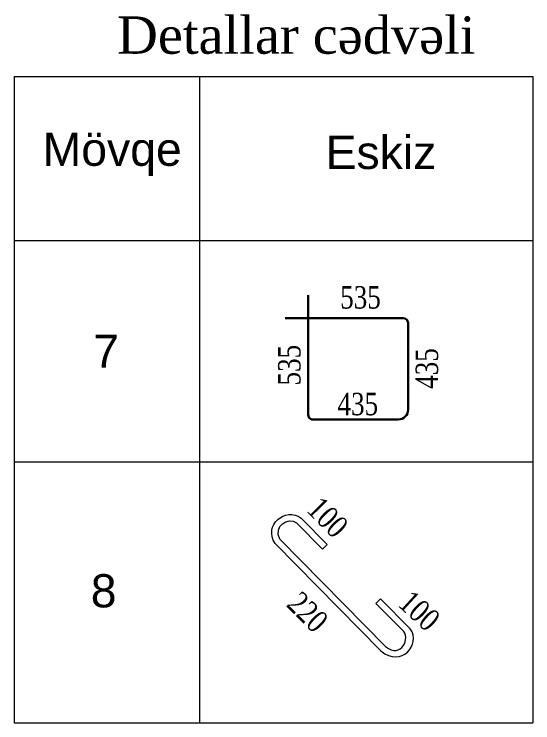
# Model space of a CAD drawing. Header units: millimetres. Extents: x -149347 to 251215, y -2929184 to -2541447.
# Drawn here: x -16292 to -11133, y -2670789 to -2663746 of the extents above; entities that cross this region are included whole.
import ezdxf

# ---------------------------------------------------------------- set-up
doc = ezdxf.new("R2010")
doc.units = ezdxf.units.MM
for name, color, linetype, lineweight in [('(Text)', 7, 'Continuous', 0), ('ARMATUR', 7, 'Continuous', 30), ('cedvel  0.09', 7, 'Continuous', 13), ('Ishare xetleri', 95, 'Continuous', 5)]:
    doc.layers.add(name, color=color, linetype=linetype, lineweight=lineweight)
doc.styles.add('75', font='txt.shx', dxfattribs={"width": 0.8, "height": 75})
doc.styles.add('Arial', font='arial.ttf')
doc.styles.add('Times New  Roman', font='times.ttf')

msp = doc.modelspace()

# ---------------------------------------------------------------- linework, layer by layer
at = {"layer": 'ARMATUR'}
msp.add_lwpolyline([(-12835.29953, -2666765.98048), (-12422.08581, -2666765.98048), (-12401.25162, -2666770.46287), (-12381.38518, -2666786.91353), (-12373.10925, -2666812.97746), (-12373.10925, -2667675.73215, -0.4142135624), (-12471.32353, -2667773.94644), (-13305.54821, -2667773.94644), (-13313.72991, -2667773.94644), (-13330.21073, -2667773.94644), (-13342.41948, -2667768.43693), (-13355.79851, -2667758.52641), (-13364.74769, -2667740.47776), (-13367.50676, -2667724.58716), (-13367.50676, -2666537.40906)], format="xyb", dxfattribs=at)
msp.add_lwpolyline([(-13596.07819, -2666765.98048), (-12431.76286, -2666765.98048)], dxfattribs=at)
msp.add_lwpolyline([(-13596.07819, -2666765.98048), (-12431.76286, -2666765.98048)], dxfattribs=at)
at = {"layer": 'cedvel  0.09', "lineweight": 20}
for p, q in [((-16291.55634, -2664366.01719), (-11132.50424, -2664366.01719)), ((-16291.55634, -2664366.01719), (-16291.55634, -2670788.7263)), ((-14448.45662, -2664366.01719), (-14448.45662, -2670788.7263)), ((-11132.50424, -2664366.01719), (-11132.50424, -2670788.7263)), ((-16291.55634, -2665996.21719), (-11132.50424, -2665996.21719)), ((-16291.55634, -2668194.56571), (-11132.50424, -2668194.56571)), ((-16291.55634, -2670788.7263), (-11132.50424, -2670788.7263))]:
    msp.add_line(p, q, dxfattribs=at)
at = {"layer": 'Ishare xetleri', "color": 251, "lineweight": 9, "ltscale": 50}
for p, q in [((-13694.60597, -2669007.88664), (-12643.1473, -2670074.3843)), ((-12597.20767, -2670029.09248), (-13648.66634, -2668962.59482))]:
    msp.add_line(p, q, dxfattribs=at)
for points in [[(-13483.29288, -2668799.55333), (-13223.84494, -2669062.71215), (-13177.90531, -2669017.42034), (-13437.35325, -2668754.26151)], [(-12431.83421, -2669866.051), (-12692.52541, -2669601.63114), (-12646.58578, -2669556.33932), (-12351.14747, -2669856.00328)]]:
    msp.add_lwpolyline(points, dxfattribs=at)
for points in [[(-13694.60597, -2669007.88664), (-13818.0706, -2668823.46241), (-13592.43329, -2668640.30376), (-13437.35325, -2668754.26151)], [(-13648.66634, -2668962.59482), (-13720.59387, -2668831.25836), (-13559.97459, -2668741.70875), (-13483.29288, -2668799.55333)], [(-12643.1473, -2670074.3843), (-12438.73055, -2670245.27439), (-12243.22973, -2670005.96704), (-12351.14747, -2669856.00328)], [(-12597.20767, -2670029.09248), (-12440.31224, -2670160.75582), (-12339.21333, -2669934.9674), (-12431.83421, -2669866.051)]]:
    msp.add_open_spline(points, degree=3, dxfattribs=at)

# ---------------------------------------------------------------- texts
at = {"layer": '(Text)', "ltscale": 100, "char_height": 223.2142857, "width": 321.8027756, "attachment_point": 1, "style": '75'}
for s, insert in [('{\\fTimes New Roman|b0|i0|c238|p18;535}', (-13048.78881, -2666448.26566)), ('{\\fTimes New Roman|b0|i0|c238|p18;435}', (-13075.7779, -2667508.37304))]:
    msp.add_mtext(s, dxfattribs=dict(at, insert=insert))
at = {"layer": '(Text)', "ltscale": 100, "char_height": 223.2142857, "attachment_point": 1, "style": '75'}
for s, insert, width, rotation in [('{\\fTimes New Roman|b0|i0|c238|p18;535}', (-13666.57156, -2667436.14907), 392.3794002, 90), ('{\\fTimes New Roman|b0|i0|c238|p18;435}', (-12298.96253, -2667469.87018), 232.3435314, 90), ('{\\fTimes New Roman|b0|i0|c238|p18;100}', (-13234.60953, -2668523.50676), 321.8027756, 314.593448723), ('{\\fTimes New Roman|b0|i0|c238|p18;220}', (-13437.4905, -2669465.6391), 321.8027756, 315.328243864), ('{\\fTimes New Roman|b0|i0|c238|p18;100}', (-12333.50566, -2669455.78309), 321.8027756, 317.383296755)]:
    msp.add_mtext(s, dxfattribs=dict(at, insert=insert, width=width, rotation=rotation))
at = {"color": 7, "lineweight": 5, "ltscale": 15, "insert": (-15267.30972, -2663767.8643), "char_height": 371.2475441, "width": 3498.2809002, "attachment_point": 1, "style": 'Times New  Roman'}
msp.add_mtext('{\\fTimes New Roman|b0|i0|c238|p18;Detallar cədvəli}', dxfattribs=at)
at = {"layer": 'cedvel  0.09', "lineweight": 20, "char_height": 330, "width": 5714.8003644, "attachment_point": 1, "style": 'Times New  Roman'}
for s, insert in [('{\\fArial|b0|i0|c238|p34;Mövqe}', (-16007.97256, -2664923.01588)), ('\\pxt35;{\\fArial|b0|i0|c238|p34;Eskiz}', (-13193.74119, -2664954.72485))]:
    msp.add_mtext(s, dxfattribs=dict(at, insert=insert))
at = {"layer": 'cedvel  0.09', "lineweight": 20, "attachment_point": 3, "style": 'Arial'}
for s, insert, char_height in [(' {\\fArial|b0|i0|c238|p34;\\H1.2632x;7}', (-15247.95216, -2666930.57641), 261.25), ('{\\fArial|b0|i0|c238|p34;8}', (-15273.39069, -2669311.46534), 330)]:
    msp.add_mtext(s, dxfattribs=dict(at, insert=insert, char_height=char_height))

doc.saveas('drawing.dxf')
